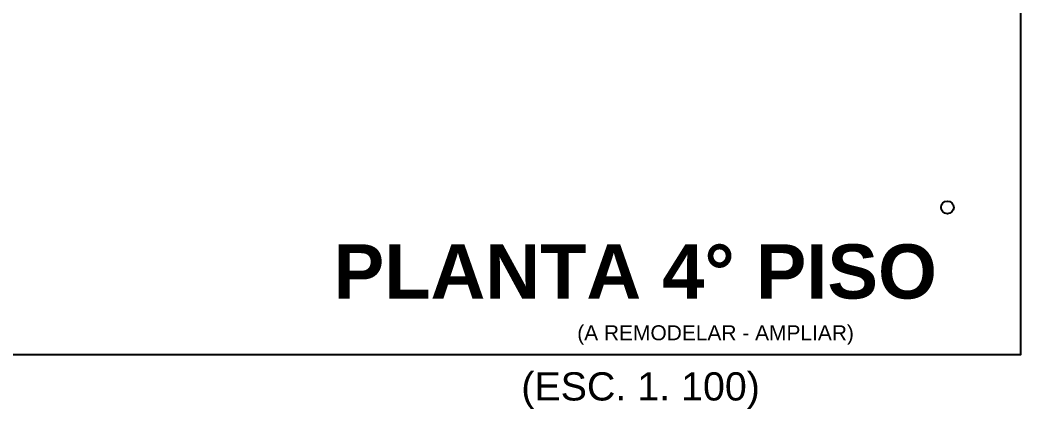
# Model space of a CAD drawing. Header units: millimetres. Extents: x -327709 to -233612, y 250954 to 312605.
# Drawn here: x -249960 to -234306, y 250974 to 257059 of the extents above; entities that cross this region are included whole.
import ezdxf

# ---------------------------------------------------------------- set-up
doc = ezdxf.new("R2010")
doc.units = ezdxf.units.MM
doc.layers.add('P4', color=7, linetype='Continuous', lineweight=18)
doc.styles.add('ARIAL', font='arial.ttf', dxfattribs={"height": 0.8})
doc.styles.add('Arial (bold)', font='arialbd.ttf')
doc.styles.add('Arial Unicode MS', font='ARIALUNI.TTF')

msp = doc.modelspace()

# ---------------------------------------------------------------- linework, layer by layer
at = {"layer": 'P4', "color": 0, "linetype": 'Continuous', "lineweight": -2}
msp.add_lwpolyline([(-292955.65142, 251826.92186), (-234305.65142, 251826.92186), (-234305.65142, 311987.17937), (-292955.65142, 311987.17937)], close=True, dxfattribs=at)
msp.add_circle((-235455.84753, 254127.31409), 100.01705, dxfattribs=at)

# ---------------------------------------------------------------- texts
at = {"layer": 'P4', "color": 0, "lineweight": -2, "attachment_point": 1}
for s, insert, char_height, line_spacing_factor, style in [('PLANTA 4° PISO', (-245055.0558, 253550.03338), 849.0162874, 0.995677, 'Arial (bold)'), ('(A REMODELAR - AMPLIAR) ', (-241245.87182, 252283.53803), 234.2676433, 1.008048, 'ARIAL'), ('(ESC. 1. 100)', (-242120.99188, 251548.24519), 441.0752046, 1.008048, 'Arial Unicode MS')]:
    msp.add_mtext(s, dxfattribs=dict(at, insert=insert, char_height=char_height, line_spacing_factor=line_spacing_factor, style=style))

doc.saveas('drawing.dxf')
